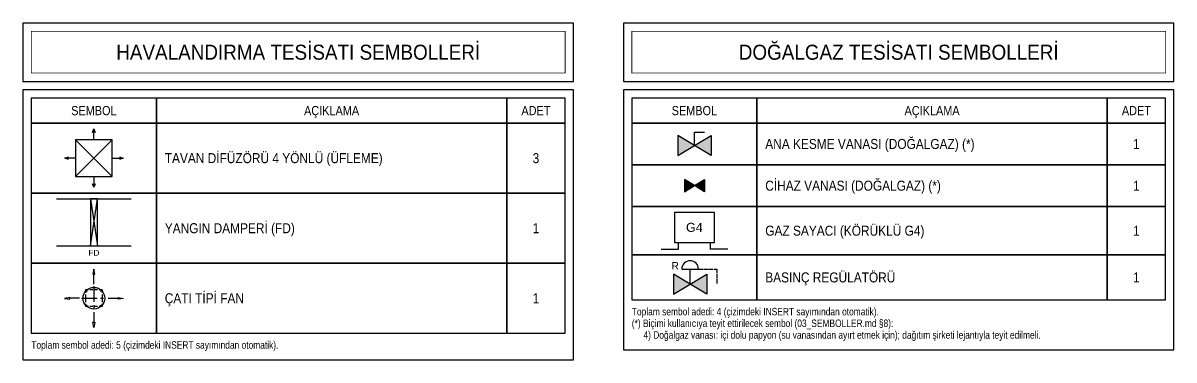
# Model space of a CAD drawing. Header units: centimetres. Extents: x 0 to 5366, y -611 to 559.
# Drawn here: x 3986 to 5366, y 19 to 423 of the extents above; entities that cross this region are included whole.
import ezdxf
from ezdxf.enums import TextEntityAlignment as Align

# ---------------------------------------------------------------- set-up
doc = ezdxf.new("R2010")
doc.units = ezdxf.units.CM
for name, pattern in [('CENTER', [5.08, 3.175, -0.635, 0.635, -0.635]), ('DASHED', [1.524, 1.27, -0.254]), ('HIDDEN2', [0.1875, 0.125, -0.0625])]:
    doc.linetypes.add(name, pattern=pattern)
for name, color, linetype in [('ROTAS-DOGALGAZ-SEMBOL', 2, 'Continuous'), ('ROTAS-HAVALANDIRMA-SEMBOL', 4, 'Continuous'), ('ROTAS-LEJANT-BASLIK', 5, 'Continuous'), ('ROTAS-LEJANT-CERCEVE', 7, 'Continuous'), ('ROTAS-LEJANT-YAZI', 7, 'Continuous')]:
    doc.layers.add(name, color=color, linetype=linetype)
doc.styles.add('ROTAS', font='arial.ttf')

# ---------------------------------------------------------------- blocks, each defined once
blk = doc.blocks.new('ROTAS-DIFUZOR-4')
for p, q in [((0, 30), (0, 48)), ((-30, -30), (30, 30)), ((-30, 30), (30, -30)), ((-30, 0), (-48, 0)), ((30, 0), (48, 0)), ((0, -30), (0, -48))]:
    blk.add_line(p, q)
for points in [[(-2.1, 42), (0, 48), (2.1, 42)], [(-42, -2.1), (-48, 0), (-42, 2.1)], [(42, 2.1), (48, 0), (42, -2.1)], [(2.1, -42), (0, -48), (-2.1, -42)]]:
    blk.add_lwpolyline(points)
blk.add_lwpolyline([(-30, -30), (30, -30), (30, 30), (-30, 30)], close=True)
blk = doc.blocks.new('ROTAS-YANGIN-DAMPERI')
for p, q in [((-32, 20), (32, 20)), ((-3, -20), (3, 20)), ((-3, 20), (3, -20)), ((-32, -20), (32, -20))]:
    blk.add_line(p, q)
blk.add_lwpolyline([(-3, -20), (3, -20), (3, 20), (-3, 20)], close=True)
at = {"style": 'ROTAS'}
blk.add_text('FD', height=5, dxfattribs=at).set_placement((0, -26), align=Align.MIDDLE_CENTER)
blk = doc.blocks.new('MTY-ÇATI TİPİ FAN0')
at = {"color": 5, "ltscale": 50}
for p, q in [((16.7, 59), (14.8, 48.4)), ((14.8, 48.4), (18.6, 48.4)), ((18.6, 48.4), (16.7, 59)), ((16.9, 28.4), (16.9, 48.4)), ((-32, 1.7), (-42.6, -0.2)), ((-32, -2.1), (-32, 1.7)), ((-12, 0), (-32, 0)), ((45.8, 0), (65.8, 0)), ((65.8, 1.7), (76.4, -0.2)), ((65.8, -2.1), (65.8, 1.7)), ((-42.6, -0.2), (-32, -2.1)), ((76.4, -0.2), (65.8, -2.1)), ((16.9, -28.4), (16.9, -48.4)), ((16.7, -59), (14.8, -48.4)), ((14.8, -48.4), (18.6, -48.4)), ((18.6, -48.4), (16.7, -59))]:
    blk.add_line(p, q, dxfattribs=at)
at = {"color": 1, "linetype": 'Center', "ltscale": 10}
for p, q in [((16.9, 24.4), (16.9, -24.4)), ((-8.1, 0), (41.9, 0))]:
    blk.add_line(p, q, dxfattribs=at)
at = {"color": 2, "linetype": 'HIDDEN2', "ltscale": 50}
for p, q in [((33.8, 16.9), (0, 16.9)), ((0, 16.9), (0, -16.9)), ((33.8, 16.9), (33.8, -16.9)), ((33.8, -16.9), (0, -16.9))]:
    blk.add_line(p, q, dxfattribs=at)
at = {"color": 5, "ltscale": 50}
blk.add_circle((16.9, 0), 21.9, dxfattribs=at)
at = {"color": 1, "ltscale": 50}
for centre in [(2.4, 14.5), (31.4, 14.5), (2.4, -14.5), (31.4, -14.5)]:
    blk.add_circle(centre, 0.679, dxfattribs=at)
blk = doc.blocks.new('MTY-ÇATI TİPİ FAN')
blk.add_blockref('MTY-ÇATI TİPİ FAN0', (0, 0))
blk = doc.blocks.new('ROTAS-GAZ-KESME-VANASI')
for points in [[(-10, 6), (-10, -6), (0, 0)], [(10, 6), (10, -6), (0, 0)]]:
    blk.add_hatch(color=7).paths.add_polyline_path(points)
for p, q in [((0, 0), (0, 8)), ((0, 8), (6, 8))]:
    blk.add_line(p, q)
for points in [[(-10, 6), (-10, -6), (0, 0)], [(10, 6), (10, -6), (0, 0)]]:
    blk.add_lwpolyline(points, close=True)
at = {"style": 'ROTAS'}
blk.add_attdef('NO', text='', height=6, dxfattribs=at).set_placement((0, 12), align=Align.BOTTOM_CENTER)
blk = doc.blocks.new('ROTAS-GAZ-CIHAZ-VANASI')
for points in [[(-6, 3.6), (-6, -3.6), (0, 0)], [(6, 3.6), (6, -3.6), (0, 0)]]:
    blk.add_hatch(color=7).paths.add_polyline_path(points)
for points in [[(-6, 3.6), (-6, -3.6), (0, 0)], [(6, 3.6), (6, -3.6), (0, 0)]]:
    blk.add_lwpolyline(points, close=True)
blk = doc.blocks.new('ROTAS-GAZ-SAYACI')
blk.add_lwpolyline([(-12, 4), (12, 4), (12, 22), (-12, 22)], close=True)
for points in [[(-20, 0), (-9.6, 0), (-9.6, 4)], [(20, 0), (9.6, 0), (9.6, 4)]]:
    blk.add_lwpolyline(points)
at = {"style": 'ROTAS'}
blk.add_text('G4', height=5.4, dxfattribs=at).set_placement((0, 13), align=Align.MIDDLE_CENTER)
blk.add_attdef('NO', text='', height=6, dxfattribs=at).set_placement((0, 25), align=Align.BOTTOM_CENTER)
blk = doc.blocks.new('ROTAS-REGULATOR')
for points in [[(-10, 6), (-10, -6), (0, 0)], [(10, 6), (10, -6), (0, 0)]]:
    blk.add_hatch(color=7).paths.add_polyline_path(points)
for p, q in [((-5, 9), (5, 9)), ((0, 0), (0, 9))]:
    blk.add_line(p, q)
at = {"linetype": 'DASHED', "ltscale": 2}
blk.add_lwpolyline([(5, 9), (16, 9), (16, 0)], dxfattribs=at)
for points in [[(-10, 6), (-10, -6), (0, 0)], [(10, 6), (10, -6), (0, 0)]]:
    blk.add_lwpolyline(points, close=True)
blk.add_arc((0, 9), 5, 0, 180)
at = {"style": 'ROTAS'}
blk.add_text('R', height=4.4, dxfattribs=at).set_placement((-9, 11), align=Align.MIDDLE_CENTER)
blk.add_attdef('NO', text='', height=6, dxfattribs=at).set_placement((0, 18), align=Align.BOTTOM_CENTER)

msp = doc.modelspace()

# ---------------------------------------------------------------- linework, layer by layer
at = {"layer": 'ROTAS-LEJANT-CERCEVE'}
for points in [[(3986.4, 353), (4646.4, 353), (4646.4, 423), (3986.4, 423)], [(4706.4, 353), (5366.4, 353), (5366.4, 423), (4706.4, 423)], [(3986.4, 19), (4646.4, 19), (4646.4, 343), (3986.4, 343)], [(3996.4, 303), (4146.4, 303), (4146.4, 333), (3996.4, 333)], [(4146.4, 303), (4566.4, 303), (4566.4, 333), (4146.4, 333)], [(4566.4, 303), (4636.4, 303), (4636.4, 333), (4566.4, 333)], [(4706.4, 31), (5366.4, 31), (5366.4, 343), (4706.4, 343)], [(4716.4, 303), (4866.4, 303), (4866.4, 333), (4716.4, 333)], [(4866.4, 303), (5286.4, 303), (5286.4, 333), (4866.4, 333)], [(5286.4, 303), (5356.4, 303), (5356.4, 333), (5286.4, 333)], [(3996.4, 219), (4146.4, 219), (4146.4, 303), (3996.4, 303)], [(4146.4, 219), (4566.4, 219), (4566.4, 303), (4146.4, 303)], [(4566.4, 219), (4636.4, 219), (4636.4, 303), (4566.4, 303)], [(4716.4, 253), (4866.4, 253), (4866.4, 303), (4716.4, 303)], [(4866.4, 253), (5286.4, 253), (5286.4, 303), (4866.4, 303)], [(5286.4, 253), (5356.4, 253), (5356.4, 303), (5286.4, 303)], [(4716.4, 203), (4866.4, 203), (4866.4, 253), (4716.4, 253)], [(4866.4, 203), (5286.4, 203), (5286.4, 253), (4866.4, 253)], [(5286.4, 203), (5356.4, 203), (5356.4, 253), (5286.4, 253)], [(3996.4, 135), (4146.4, 135), (4146.4, 219), (3996.4, 219)], [(4146.4, 135), (4566.4, 135), (4566.4, 219), (4146.4, 219)], [(4566.4, 135), (4636.4, 135), (4636.4, 219), (4566.4, 219)], [(4716.4, 145), (4866.4, 145), (4866.4, 203), (4716.4, 203)], [(4866.4, 145), (5286.4, 145), (5286.4, 203), (4866.4, 203)], [(5286.4, 145), (5356.4, 145), (5356.4, 203), (5286.4, 203)], [(4716.4, 91), (4866.4, 91), (4866.4, 145), (4716.4, 145)], [(4866.4, 91), (5286.4, 91), (5286.4, 145), (4866.4, 145)], [(5286.4, 91), (5356.4, 91), (5356.4, 145), (5286.4, 145)], [(3996.4, 51), (4146.4, 51), (4146.4, 135), (3996.4, 135)], [(4146.4, 51), (4566.4, 51), (4566.4, 135), (4146.4, 135)], [(4566.4, 51), (4636.4, 51), (4636.4, 135), (4566.4, 135)]]:
    msp.add_lwpolyline(points, close=True, dxfattribs=at)
at = {"layer": 'ROTAS-LEJANT-CERCEVE', "const_width": 1}
for points in [[(3996.4, 363), (4636.4, 363), (4636.4, 413), (3996.4, 413)], [(4716.4, 363), (5356.4, 363), (5356.4, 413), (4716.4, 413)]]:
    msp.add_lwpolyline(points, close=True, dxfattribs=at)

# ---------------------------------------------------------------- block references
at = {"layer": 'ROTAS-DOGALGAZ-SEMBOL', "xscale": 2, "yscale": 2}
for name, p in [('ROTAS-GAZ-KESME-VANASI', (4791.4, 276)), ('ROTAS-GAZ-CIHAZ-VANASI', (4791.4, 228)), ('ROTAS-GAZ-SAYACI', (4791.4, 152)), ('ROTAS-REGULATOR', (4786.3, 110))]:
    msp.add_blockref(name, p, dxfattribs=at)
at = {"layer": 'ROTAS-HAVALANDIRMA-SEMBOL'}
for name, p, xscale, yscale in [('ROTAS-DIFUZOR-4', (4071.4, 261), 0.7291666666666666, 0.7291666666666666), ('ROTAS-YANGIN-DAMPERI', (4071.4, 184), 1.4020566001032995, 1.4020566001032995), ('MTY-ÇATI TİPİ FAN', (4061.4, 93), 0.5933054304083581, 0.5933054304083581)]:
    msp.add_blockref(name, p, dxfattribs=dict(at, xscale=xscale, yscale=yscale))

# ---------------------------------------------------------------- texts
at = {"layer": 'ROTAS-LEJANT-BASLIK', "style": 'ROTAS', "width": 0.9}
for s, p in [('HAVALANDIRMA TESİSATI SEMBOLLERİ', (4316.4, 388)), ('DOĞALGAZ TESİSATI SEMBOLLERİ', (5036.4, 388))]:
    msp.add_text(s, height=18, dxfattribs=at).set_placement(p, align=Align.MIDDLE_CENTER)
at = {"layer": 'ROTAS-LEJANT-YAZI', "style": 'ROTAS', "width": 0.85}
for s, height, p in [('SEMBOL', 11, (4071.4, 318)), ('AÇIKLAMA', 11, (4356.4, 318)), ('ADET', 11, (4601.4, 318)), ('SEMBOL', 11, (4791.4, 318)), ('AÇIKLAMA', 11, (5076.4, 318)), ('ADET', 11, (5321.4, 318)), ('1', 12, (5321.4, 278)), ('3', 12, (4601.4, 261)), ('1', 12, (5321.4, 228)), ('1', 12, (4601.4, 177)), ('1', 12, (5321.4, 174)), ('1', 12, (5321.4, 118)), ('1', 12, (4601.4, 93))]:
    msp.add_text(s, height=height, dxfattribs=at).set_placement(p, align=Align.MIDDLE_CENTER)
at = {"layer": 'ROTAS-LEJANT-YAZI', "style": 'ROTAS'}
for s, height, width, p in [('ANA KESME VANASI (DOĞALGAZ) (*)', 12, 0.85, (4876.4, 278)), ('TAVAN DİFÜZÖRÜ 4 YÖNLÜ (ÜFLEME)', 12, 0.85, (4156.4, 261)), ('CİHAZ VANASI (DOĞALGAZ) (*)', 12, 0.85, (4876.4, 228)), ('YANGIN DAMPERİ (FD)', 12, 0.85, (4156.4, 177)), ('GAZ SAYACI (KÖRÜKLÜ G4)', 12, 0.85, (4876.4, 174)), ('BASINÇ REGÜLATÖRÜ', 12, 0.85, (4876.4, 118)), ('ÇATI TİPİ FAN', 12, 0.85, (4156.4, 93)), ('Toplam sembol adedi: 4 (çizimdeki INSERT sayımından otomatik).', 9, 0.8, (4716.4, 77)), ('(*) Biçimi kullanıcıya teyit ettirilecek sembol (03_SEMBOLLER.md §8):', 9, 0.8, (4716.4, 63)), ('Toplam sembol adedi: 5 (çizimdeki INSERT sayımından otomatik).', 9, 0.8, (3996.4, 37)), ('     4) Doğalgaz vanası: içi dolu papyon (su vanasından ayırt etmek için); dağıtım şirketi lejantıyla teyit edilmeli.', 9, 0.8, (4716.4, 49))]:
    msp.add_text(s, height=height, dxfattribs=dict(at, width=width)).set_placement(p, align=Align.MIDDLE_LEFT)

doc.saveas('drawing.dxf')
